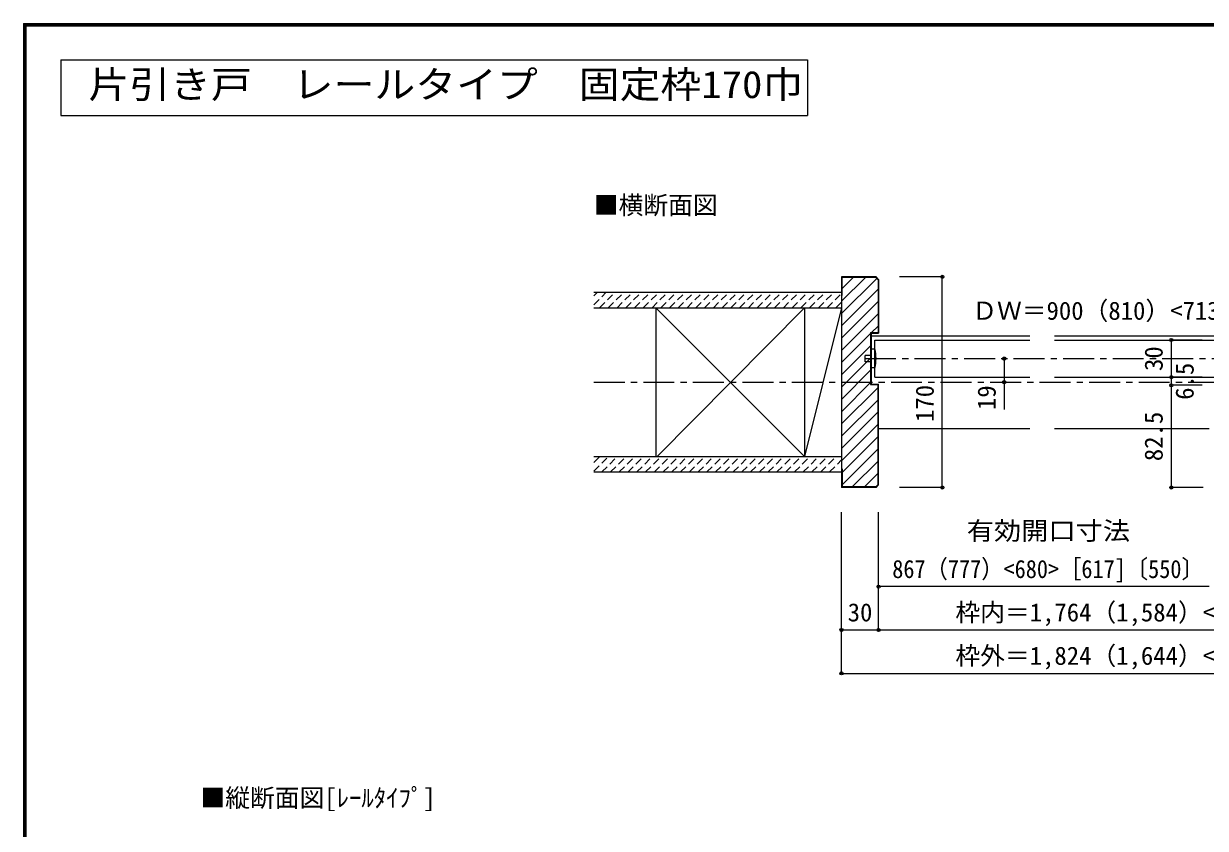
# Model space of a CAD drawing. Units: millimetres at full size, sheet at 1:5; details may follow other scales. Extents: x -973 to 977, y -718 to 696.
# Drawn here: x -973 to -19, y 46 to 696 of the extents above; entities that cross this region are included whole.
import ezdxf
from ezdxf.enums import TextEntityAlignment as Align

# ---------------------------------------------------------------- set-up
doc = ezdxf.new("R2010")
doc.units = ezdxf.units.MM
doc.header["$LTSCALE"] = 5
doc.header["$PDMODE"] = 32
doc.header["$PDSIZE"] = 2.5
doc.linetypes.add('CHAIN1', pattern=[8, 5, -1, 1, -1])
doc.linetypes.add('DASHED1', pattern=[1.8, 1.2, -0.6])
for name, color, linetype in [('0-1_通り芯', 4, 'CHAIN1'), ('0-2_柱', 3, 'Continuous'), ('0-3_仕上げ', 2, 'Continuous'), ('0-4_枠', 3, 'Continuous'), ('0-6_扉', 6, 'Continuous'), ('0-7_金物', 7, 'Continuous'), ('0-A_文字', 7, 'Continuous'), ('0-B_寸法', 7, 'Continuous'), ('0-C_ハッチ', 4, 'DASHED1'), ('F-1_枠', 6, 'Continuous')]:
    doc.layers.add(name, color=color, linetype=linetype)
doc.styles.add('ＭＳ ゴシック', font='')
doc.styles.get('ＭＳ ゴシック').set_extended_font_data('MS Gothic')

msp = doc.modelspace()

# ---------------------------------------------------------------- linework, layer by layer
at = {"layer": '0-1_通り芯'}
for p, q in [((-293.892, 425.5), (292.108, 425.5)), ((-512.892, 406.5), (516.198, 406.5))]:
    msp.add_line(p, q, dxfattribs=at)
at = {"layer": '0-1_通り芯', "linetype": 'Continuous'}
msp.add_line((-181.47, 425.5), (-181.47, 384.5), dxfattribs=at)
at = {"layer": '0-1_通り芯', "color": 7}
for p in [(-181.47, 425.5), (-181.47, 406.5)]:
    msp.add_point(p, dxfattribs=at)
at = {"layer": '0-2_柱'}
for p, q in [((-462.892, 466.5), (-462.892, 346.5)), ((-342.892, 466.5), (-342.892, 346.5)), ((-312.892, 466.5), (-312.892, 346.5))]:
    msp.add_line(p, q, dxfattribs=at)
at = {"layer": '0-2_柱', "color": 7}
for p, q in [((-462.892, 466.5), (-342.892, 346.5)), ((-342.892, 466.5), (-461.644, 346.5)), ((-312.892, 466.5), (-342.892, 346.5))]:
    msp.add_line(p, q, dxfattribs=at)
at = {"layer": '0-3_仕上げ'}
for p, q in [((-512.892, 479), (-312.892, 479)), ((-512.892, 466.5), (-312.892, 466.5)), ((-512.892, 346.5), (-312.892, 346.5)), ((-512.892, 334), (-312.892, 334))]:
    msp.add_line(p, q, dxfattribs=at)
at = {"layer": '0-4_枠'}
for p, q in [((-312.892, 491.5), (-312.892, 321.5)), ((-285.013, 491.5), (-312.892, 491.5)), ((-312.392, 476.5), (-312.392, 491)), ((-285.22, 491), (-312.392, 491)), ((-283.392, 489.171), (-285.22, 491)), ((-282.892, 489.379), (-285.013, 491.5)), ((-283.392, 489.171), (-283.392, 446.5)), ((-282.892, 489.379), (-282.892, 446)), ((-312.392, 476.5), (-312.892, 476.5)), ((-289.392, 446.5), (-289.392, 404.5)), ((-289.392, 446.5), (-283.392, 446.5)), ((-288.892, 446), (-282.892, 446)), ((-288.892, 446), (-288.892, 405)), ((-289.392, 404.5), (-283.392, 404.5)), ((-288.892, 405), (-282.892, 405)), ((-283.392, 323.828), (-283.392, 404.5)), ((-282.892, 323.621), (-282.892, 405)), ((-312.392, 336.5), (-312.892, 336.5)), ((-312.392, 336.5), (-312.392, 322)), ((-285.013, 321.5), (-312.892, 321.5)), ((-285.22, 322), (-312.392, 322)), ((-285.22, 322), (-283.392, 323.828)), ((-285.013, 321.5), (-282.892, 323.621))]:
    msp.add_line(p, q, dxfattribs=at)
at = {"layer": '0-4_枠', "color": 4}
for p, q in [((-288.892, 444), (-160.892, 444)), ((-140.892, 444), (102.225, 444)), ((-282.892, 369), (-160.892, 369)), ((-140.892, 369), (-15.892, 369))]:
    msp.add_line(p, q, dxfattribs=at)
at = {"layer": '0-6_扉'}
for p, q in [((-285.892, 410.5), (-285.892, 440.5)), ((-285.892, 440.5), (-160.892, 440.5)), ((-140.892, 440.5), (14.108, 440.5)), ((-285.892, 410.5), (-160.892, 410.5)), ((-140.892, 410.5), (14.108, 410.5))]:
    msp.add_line(p, q, dxfattribs=at)
at = {"layer": '0-7_金物'}
for p, q in [((-288.892, 418), (-288.892, 433)), ((-285.892, 433), (-288.892, 433)), ((-288.892, 428), (-293.892, 428)), ((-285.892, 418), (-288.892, 418))]:
    msp.add_line(p, q, dxfattribs=at)
msp.add_lwpolyline([(-288.892, 423), (-293.892, 423), (-293.892, 428)], dxfattribs=at)
msp.add_arc((-316.343, 425.5), 31.361, 346.16371, 13.83632, dxfattribs=at)
at = {"layer": '0-A_文字', "color": 3}
for p, q in [((-943.333, 666.667), (-943.333, 621.667)), ((-943.333, 666.667), (-340.476, 666.667)), ((-340.476, 666.667), (-340.476, 621.667)), ((-943.333, 621.667), (-340.476, 621.667))]:
    msp.add_line(p, q, dxfattribs=at)
at = {"layer": '0-B_寸法', "color": 4}
for p, q in [((-231.47, 491.5), (-265.992, 491.5)), ((-231.47, 321.5), (-231.47, 492)), ((-21.55, 440.5), (-46.596, 440.5)), ((-46.596, 440.5), (-46.596, 410.5)), ((-46.596, 410.5), (-46.596, 404)), ((-21.55, 410.5), (-46.596, 410.5)), ((-46.596, 404), (-46.596, 321.5)), ((-21.55, 404), (-46.596, 404)), ((-231.47, 321.5), (-265.992, 321.5)), ((-20.955, 321.5), (-46.596, 321.5)), ((-312.892, 171.5), (-312.892, 301.5)), ((-282.892, 206.5), (-282.892, 301.5)), ((-15.892, 241.5), (-282.892, 241.5)), ((-312.892, 206.5), (311.108, 206.5)), ((-312.892, 171.5), (311.108, 171.5))]:
    msp.add_line(p, q, dxfattribs=at)
at = {"layer": '0-B_寸法'}
for p in [(-231.47, 491.5), (-46.596, 440.5), (-46.596, 410.5), (-46.596, 404), (-231.47, 321.5), (-46.596, 321.5), (-282.892, 241.5), (-312.892, 206.5), (-282.892, 206.5), (-312.892, 171.5)]:
    msp.add_point(p, dxfattribs=at)
at = {"layer": '0-C_ハッチ', "linetype": 'Continuous'}
for p, q in [((-312.892, 471.747), (-293.639, 491)), ((-312.892, 461.848), (-284.48, 490.259)), ((-312.392, 482.146), (-303.538, 491)), ((-312.892, 451.948), (-283.392, 481.448)), ((-312.892, 442.049), (-283.392, 471.549)), ((-312.892, 432.149), (-283.392, 461.649)), ((-288.641, 446.5), (-283.392, 451.75)), ((-312.892, 422.25), (-289.392, 445.749)), ((-312.892, 412.35), (-289.392, 435.85)), ((-312.892, 402.451), (-289.392, 425.951)), ((-312.892, 392.551), (-289.392, 416.051)), ((-312.892, 382.652), (-289.392, 406.152)), ((-312.892, 372.752), (-283.392, 402.252)), ((-312.892, 362.853), (-283.392, 392.353)), ((-312.892, 352.953), (-283.392, 382.453)), ((-312.892, 343.054), (-283.392, 372.554)), ((-312.392, 333.654), (-283.392, 362.654)), ((-312.392, 323.755), (-283.392, 352.755)), ((-304.247, 322), (-283.392, 342.855)), ((-294.348, 322), (-283.392, 332.956))]:
    msp.add_line(p, q, dxfattribs=at)
at = {"layer": '0-C_ハッチ'}
for p, q in [((-512.892, 468.98), (-502.872, 479)), ((-512.892, 476.051), (-509.943, 479)), ((-508.3, 466.5), (-495.8, 479)), ((-501.229, 466.5), (-488.729, 479)), ((-494.158, 466.5), (-481.658, 479)), ((-487.087, 466.5), (-474.587, 479)), ((-480.016, 466.5), (-467.516, 479)), ((-472.945, 466.5), (-460.445, 479)), ((-465.874, 466.5), (-453.374, 479)), ((-458.803, 466.5), (-446.303, 479)), ((-451.732, 466.5), (-439.232, 479)), ((-444.661, 466.5), (-432.161, 479)), ((-437.59, 466.5), (-425.09, 479)), ((-430.519, 466.5), (-418.019, 479)), ((-423.448, 466.5), (-410.948, 479)), ((-416.377, 466.5), (-403.877, 479)), ((-409.306, 466.5), (-396.806, 479)), ((-402.234, 466.5), (-389.734, 479)), ((-395.163, 466.5), (-382.663, 479)), ((-388.092, 466.5), (-375.592, 479)), ((-381.021, 466.5), (-368.521, 479)), ((-373.95, 466.5), (-361.45, 479)), ((-366.879, 466.5), (-354.379, 479)), ((-359.808, 466.5), (-347.308, 479)), ((-352.737, 466.5), (-340.237, 479)), ((-345.666, 466.5), (-333.166, 479)), ((-338.595, 466.5), (-326.095, 479)), ((-331.524, 466.5), (-319.024, 479)), ((-324.453, 466.5), (-312.892, 478.061)), ((-317.382, 466.5), (-312.892, 470.99)), ((-512.892, 341.7), (-508.092, 346.5)), ((-512.892, 334.629), (-501.021, 346.5)), ((-506.45, 334), (-493.95, 346.5)), ((-499.379, 334), (-486.879, 346.5)), ((-492.308, 334), (-479.808, 346.5)), ((-485.237, 334), (-472.737, 346.5)), ((-478.166, 334), (-465.666, 346.5)), ((-471.095, 334), (-458.595, 346.5)), ((-464.024, 334), (-451.524, 346.5)), ((-456.953, 334), (-444.453, 346.5)), ((-449.882, 334), (-437.382, 346.5)), ((-442.811, 334), (-430.311, 346.5)), ((-435.739, 334), (-423.239, 346.5)), ((-428.668, 334), (-416.168, 346.5)), ((-421.597, 334), (-409.097, 346.5)), ((-414.526, 334), (-402.026, 346.5)), ((-407.455, 334), (-394.955, 346.5)), ((-400.384, 334), (-387.884, 346.5)), ((-393.313, 334), (-380.813, 346.5)), ((-386.242, 334), (-373.742, 346.5)), ((-379.171, 334), (-366.671, 346.5)), ((-372.1, 334), (-359.6, 346.5)), ((-365.029, 334), (-352.529, 346.5)), ((-357.958, 334), (-345.458, 346.5)), ((-350.887, 334), (-338.387, 346.5)), ((-343.816, 334), (-331.316, 346.5)), ((-336.745, 334), (-324.245, 346.5)), ((-329.673, 334), (-317.173, 346.5)), ((-322.602, 334), (-312.892, 343.711))]:
    msp.add_line(p, q, dxfattribs=at)
at = {"layer": 'F-1_枠'}
for p, q in [((-973.347, 695.833), (-973.347, -700.833)), ((-973.347, 695.833), (976.653, 695.833)), ((-973.347, 695), (976.653, 695)), ((-973.347, 694.167), (976.653, 694.167)), ((-972.514, 695.833), (-972.514, -700.833)), ((-971.68, 695.833), (-971.68, -700.833))]:
    msp.add_line(p, q, dxfattribs=at)

# ---------------------------------------------------------------- texts
at = {"layer": '0-1_通り芯', "color": 7, "style": 'ＭＳ ゴシック'}
msp.add_text('19', height=14.66, rotation=90, dxfattribs=at).set_placement((-183.97, 384), align=Align.BOTTOM_LEFT)
at = {"layer": '0-A_文字', "color": 3, "style": 'ＭＳ ゴシック', "width": 1.1}
msp.add_text('片引き戸\u3000レールタイプ\u3000固定枠170巾', height=21.99, dxfattribs=at).set_placement((-921.042, 629.167), align=Align.BOTTOM_LEFT)
at = {"layer": '0-A_文字', "style": 'ＭＳ ゴシック'}
for s, p in [('■横断面図', (-512.892, 537.633)), ('■縦断面図[ﾚｰﾙﾀｲﾌﾟ]', (-830.542, 59.319))]:
    msp.add_text(s, height=14.66, dxfattribs=at).set_placement(p, align=Align.BOTTOM_LEFT)
at = {"layer": '0-A_文字', "style": 'ＭＳ ゴシック', "width": 1.1}
msp.add_text('有効開口寸法', height=14.66, dxfattribs=at).set_placement((-211.788, 274.81), align=Align.BOTTOM_LEFT)
at = {"layer": '0-B_寸法', "style": 'ＭＳ ゴシック'}
for s, p in [('ＤＷ＝900（810）<713>［650]〔583〕', (-207.293, 452.454)), ('枠内＝1,764（1,584）<1,390>［1,264]〔1,130〕', (-220.892, 209)), ('30', (-307.892, 209)), ('枠外＝1,824（1,644）<1,450>［1,324]〔1,190〕', (-220.892, 174))]:
    msp.add_text(s, height=14.66, dxfattribs=at).set_placement(p, align=Align.BOTTOM_LEFT)
for s, p in [('30', (-49.096, 415.5)), ('6.5', (-24.096, 392.25)), ('170', (-233.97, 374.357)), ('82.5', (-49.096, 342.75))]:
    msp.add_text(s, height=14.66, rotation=90, dxfattribs=at).set_placement(p, align=Align.BOTTOM_LEFT)
at = {"layer": '0-B_寸法', "style": 'ＭＳ ゴシック', "width": 0.9}
msp.add_text('867（777）<680>［617]〔550〕', height=14.66, dxfattribs=at).set_placement((-271.892, 244), align=Align.BOTTOM_LEFT)

doc.saveas('drawing.dxf')
